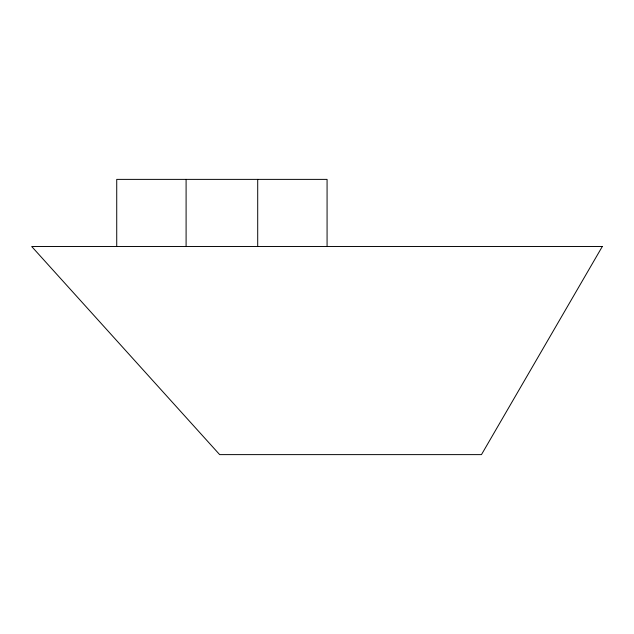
<?xml version="1.0" encoding="UTF-8"?>
<svg xmlns="http://www.w3.org/2000/svg" width="634" height="634" viewBox="0 0 634 634"><rect width="100%" height="100%" fill="white"/><g stroke="black" fill="none" stroke-linecap="round" stroke-linejoin="round"><path stroke-width="0.95" d="M327.073 246.515L327.073 179.382L116.727 179.382L116.727 246.515M257.705 179.382L257.705 246.515M186.095 179.382L186.095 246.515M602.3 246.515L481.468 454.618L219.665 454.618L31.7 246.515L602.3 246.515"/></g></svg>
